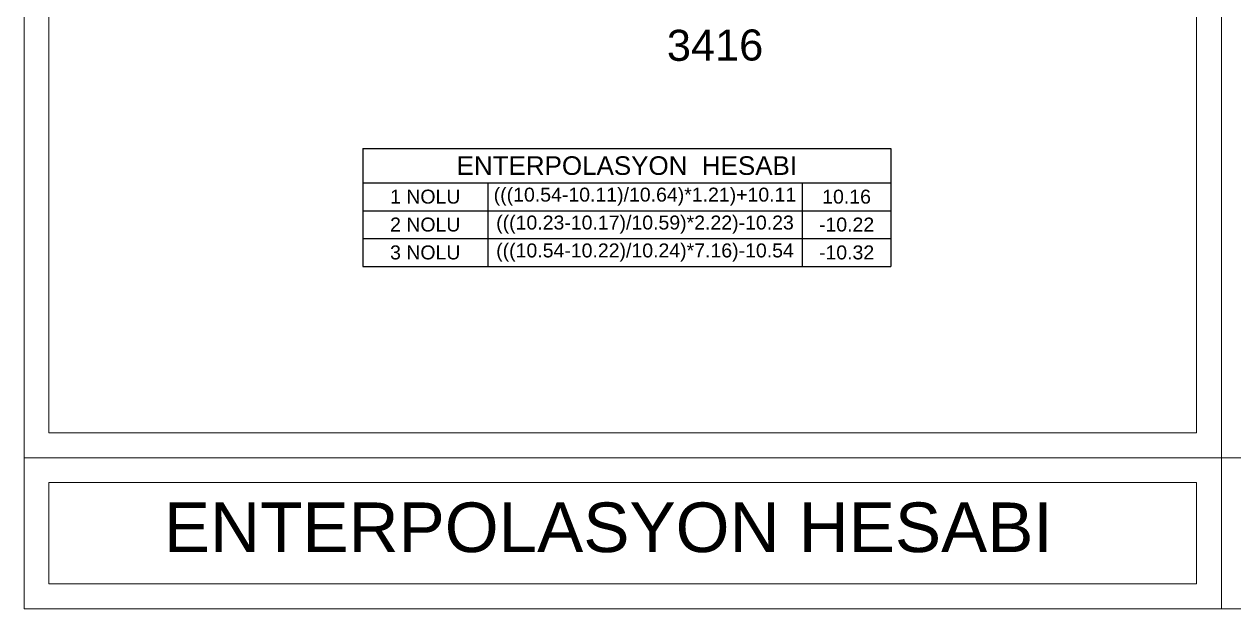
# Model space of a CAD drawing. Header units: millimetres. Extents: x 7519 to 33116, y -1769 to 3101.
# Drawn here: x 9670 to 10646, y 562 to 1034 of the extents above; entities that cross this region are included whole.
import ezdxf

# ---------------------------------------------------------------- set-up
doc = ezdxf.new("R2010")
doc.units = ezdxf.units.MM
for name, color, linetype, lineweight in [('BEYAN_YAZI', 4, 'Continuous', 0), ('duvar', 145, 'Continuous', 53), ('iç ölçü x', 20, 'Continuous', 9)]:
    doc.layers.add(name, color=color, linetype=linetype, lineweight=lineweight)
doc.styles.get("Standard").update_dxf_attribs({"font": 'arial.ttf'})

# ---------------------------------------------------------------- blocks, each defined once
blk = doc.blocks.new('*T591')
at = {"layer": 'duvar', "color": 0, "linetype": 'ByBlock', "lineweight": -2, "transparency": 16777216}
for p, q in [((0, 0), (426.29, 0)), ((0, 0), (0, -95)), ((426.29, 0), (426.29, -95)), ((0, -27.5), (426.29, -27.5)), ((100.87, -27.5), (100.87, -95)), ((354.68, -27.5), (354.68, -95)), ((0, -50), (426.29, -50)), ((0, -72.5), (426.29, -72.5)), ((0, -95), (426.29, -95))]:
    blk.add_line(p, q, dxfattribs=at)
at = {"layer": 'duvar', "color": 0, "lineweight": 100, "transparency": 16777216, "attachment_point": 5}
for s, insert, char_height, width in [('ENTERPOLASYON  HESABI', (213.14, -13.75), 15, 418.79), ('1 NOLU', (50.44, -38.75), 11.25, 93.3721), ('(((10.54-10.11)/10.64)*1.21)+10.11', (227.78, -38.75), 11.25, 246.306), ('10.16', (390.48, -38.75), 11.25, 64.1119), ('2 NOLU', (50.44, -61.25), 11.25, 93.3721), ('(((10.23-10.17)/10.59)*2.22)-10.23', (227.78, -61.25), 11.25, 246.306), ('-10.22', (390.48, -61.25), 11.25, 64.1119), ('3 NOLU', (50.44, -83.75), 11.25, 93.3721), ('(((10.54-10.22)/10.24)*7.16)-10.54', (227.78, -83.75), 11.25, 246.306), ('-10.32', (390.48, -83.75), 11.25, 64.1119)]:
    blk.add_mtext(s, dxfattribs=dict(at, insert=insert, char_height=char_height, width=width))

msp = doc.modelspace()

# ---------------------------------------------------------------- linework, layer by layer
at = {"layer": 'iç ölçü x'}
for points in [[(10636.474, 684.072), (9670.226, 684.072), (9670.226, 3100.74), (10636.474, 3100.74)], [(10636.474, 684.072), (12197.485, 684.072), (12197.485, 3100.74), (10636.474, 3100.74)], [(10616.474, 704.072), (9690.226, 704.072), (9690.226, 3080.74), (10616.474, 3080.74)], [(10636.474, 684.072), (9670.226, 684.072), (9670.226, 562.318), (10636.474, 562.318)], [(10636.474, 684.072), (12197.485, 684.072), (12197.485, 562.318), (10636.474, 562.318)], [(10616.474, 664.072), (9690.226, 664.072), (9690.226, 582.318), (10616.474, 582.318)]]:
    msp.add_lwpolyline(points, close=True, dxfattribs=at)

# ---------------------------------------------------------------- block references
msp.add_blockref('*T591', (9943.467, 933.271))

# ---------------------------------------------------------------- texts
at = {"layer": 'BEYAN_YAZI'}
msp.add_text('3416', height=25.0204, rotation=0.248032, dxfattribs=at).set_placement((10188.98, 1004.029))
at = {"layer": 'iç ölçü x'}
msp.add_text('ENTERPOLASYON HESABI', height=40, dxfattribs=at).set_placement((9783.032, 608.009))

doc.saveas('drawing.dxf')
